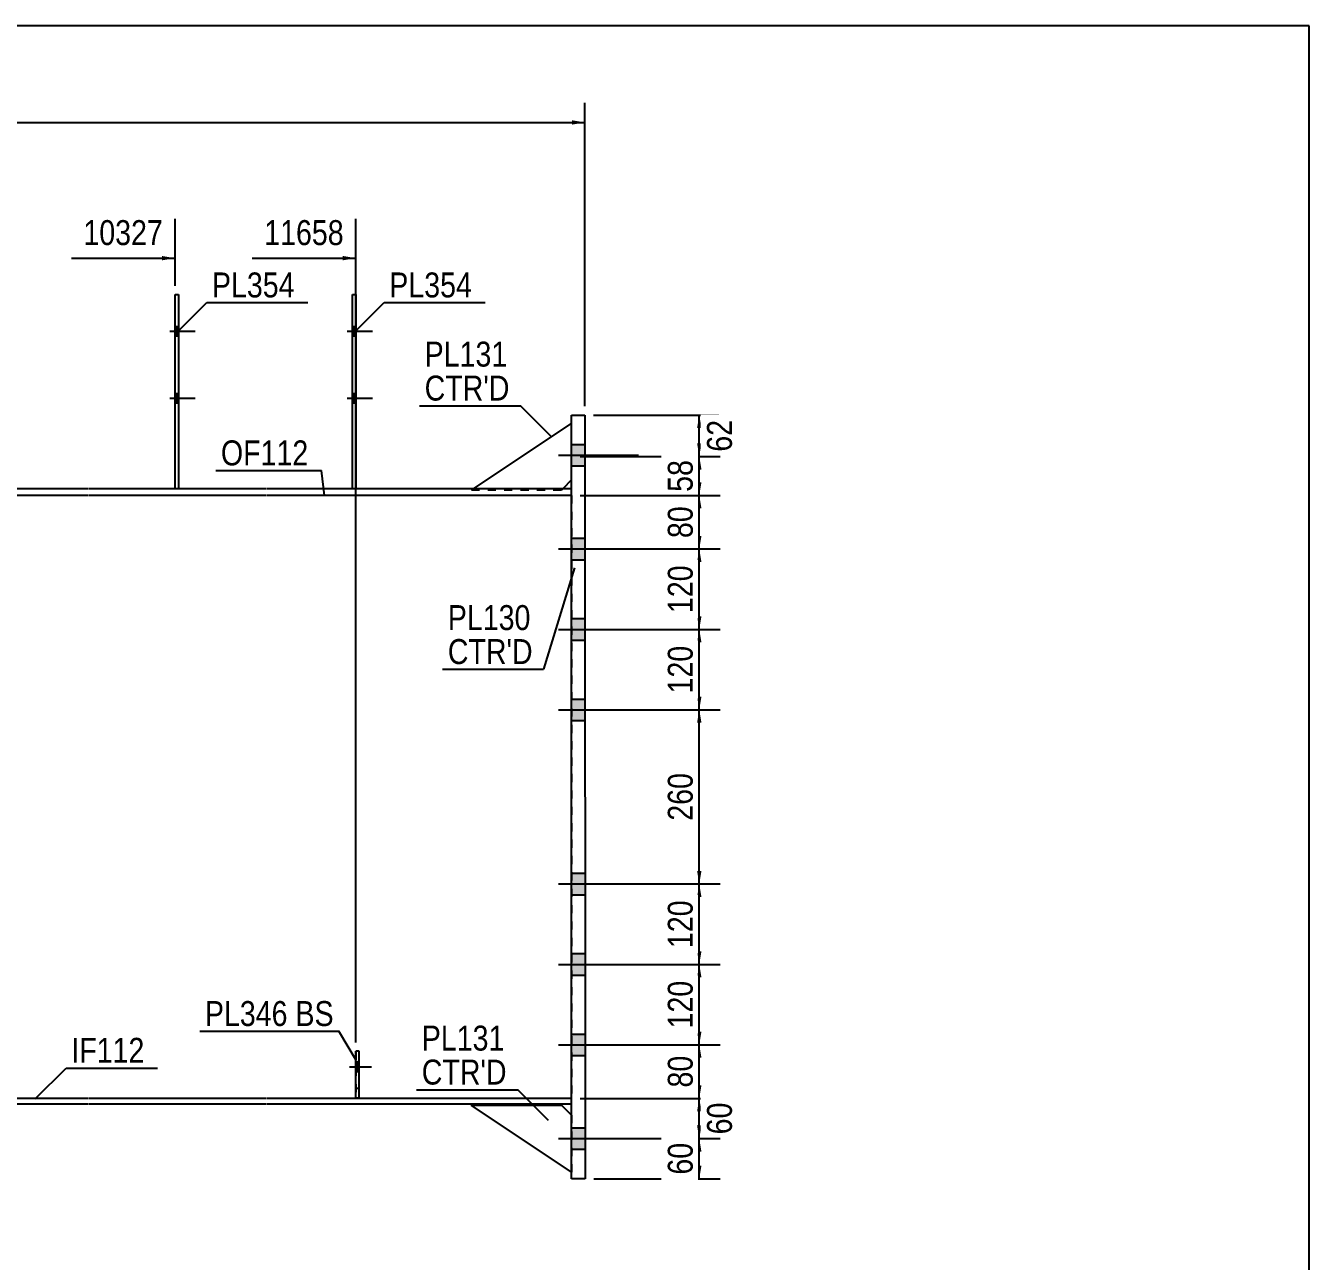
# Model space of a CAD drawing. Header units: millimetres. Extents: x 2 to 405, y 5 to 282.
# Drawn here: x 257.6 to 405, y 140.1 to 282 of the extents above; entities that cross this region are included whole.
import ezdxf

# ---------------------------------------------------------------- set-up
doc = ezdxf.new("R2010")
doc.units = ezdxf.units.MM
doc.linetypes.add('DXK_LINE_DOT1', pattern=[1.8814, 0.9407, -0.9407])
doc.linetypes.add('DXK_LINE_DOT2', pattern=[3.9198, 1.9599, -1.9599])
doc.styles.add('Arial Narrow', font='ARIALN.TTF', dxfattribs={"height": 0.2})

# ---------------------------------------------------------------- blocks, each defined once
blk = doc.blocks.new('Unknown-623472584-1210')
at = {"color": 5, "linetype": 'Continuous'}
for p, q in [((405, 282), (5, 282)), ((405, 5), (405, 282))]:
    blk.add_line(p, q, dxfattribs=at)
blk = doc.blocks.new('Part-623472584-1541 - 1517')
at = {"color": 2, "linetype": 'Continuous'}
for p, q in [((264.82, 228.84), (252.6, 228.84)), ((252.6, 228.07), (252.6, 228.84)), ((285.19, 228.84), (264.92, 228.84)), ((320.3, 228.84), (285.29, 228.84)), ((264.82, 228.07), (252.6, 228.07)), ((285.19, 228.07), (264.92, 228.07)), ((320.3, 228.07), (285.29, 228.07))]:
    blk.add_line(p, q, dxfattribs=at)
at = {"color": 7, "linetype": 'DXK_LINE_DOT1'}
blk.add_line((320.3, 228.07), (320.3, 228.84), dxfattribs=at)
blk = doc.blocks.new('Part-623472584-1612 - 1517')
at = {"color": 2, "linetype": 'Continuous'}
for p, q in [((252.6, 158.84), (252.6, 158.23)), ((264.82, 158.84), (252.6, 158.84)), ((252.6, 158.23), (264.82, 158.23)), ((285.19, 158.84), (264.92, 158.84)), ((264.92, 158.23), (285.19, 158.23)), ((320.3, 158.84), (285.29, 158.84)), ((285.29, 158.23), (320.3, 158.23))]:
    blk.add_line(p, q, dxfattribs=at)
at = {"color": 7, "linetype": 'DXK_LINE_DOT1'}
blk.add_line((320.3, 158.23), (320.3, 158.84), dxfattribs=at)
blk = doc.blocks.new('Part-623472584-1774 - 1517')
at = {"color": 2, "linetype": 'Continuous'}
for p, q in [((274.77, 228.84), (274.77, 251.15)), ((274.77, 251.15), (275.16, 251.15)), ((275.16, 251.15), (275.16, 228.84))]:
    blk.add_line(p, q, dxfattribs=at)
at = {"color": 7, "linetype": 'DXK_LINE_DOT1'}
blk.add_line((275.16, 228.84), (274.77, 228.84), dxfattribs=at)
blk = doc.blocks.new('Bolt-623472584-1649 - 1517')
at = {"linetype": 'Continuous'}
for points in [[(275.16, 246.38), (275.16, 247.46), (274.77, 247.46), (274.77, 246.38)], [(275.16, 246.38), (275.16, 247.46), (274.77, 247.46), (274.77, 246.38)], [(275.16, 238.69), (275.16, 239.77), (274.77, 239.77), (274.77, 238.69)], [(275.16, 238.69), (275.16, 239.77), (274.77, 239.77), (274.77, 238.69)]]:
    blk.add_hatch(color=3, dxfattribs=at).paths.add_polyline_path(points)
at = {"color": 3, "linetype": 'Continuous'}
for p, q in [((274.16, 246.92), (277.08, 246.92)), ((274.16, 246.92), (277.08, 246.92)), ((274.77, 247.46), (275.16, 247.46)), ((274.77, 247.46), (275.16, 247.46)), ((274.77, 246.38), (275.16, 246.38)), ((274.77, 246.38), (275.16, 246.38)), ((274.16, 239.23), (277.08, 239.23)), ((274.16, 239.23), (277.08, 239.23)), ((274.77, 239.77), (275.16, 239.77)), ((274.77, 239.77), (275.16, 239.77)), ((274.77, 238.69), (275.16, 238.69)), ((274.77, 238.69), (275.16, 238.69))]:
    blk.add_line(p, q, dxfattribs=at)
blk = doc.blocks.new('Bolt-623472584-1660 - 1517')
at = {"color": 3, "linetype": 'DXK_LINE_DOT2'}
for p, q in [((294.79, 162.48), (297.33, 162.48)), ((295.52, 163.02), (295.91, 163.02)), ((295.52, 161.94), (295.91, 161.94))]:
    blk.add_line(p, q, dxfattribs=at)
blk = doc.blocks.new('Bolt-623472584-1661 - 1517')
at = {"linetype": 'Continuous'}
blk.add_hatch(color=3, dxfattribs=at).paths.add_polyline_path([(295.91, 161.94), (295.91, 163.02), (295.52, 163.02), (295.52, 161.94)])
at = {"color": 3, "linetype": 'Continuous'}
for p, q in [((294.79, 162.48), (297.33, 162.48)), ((295.52, 163.02), (295.91, 163.02)), ((295.52, 161.94), (295.91, 161.94))]:
    blk.add_line(p, q, dxfattribs=at)
blk = doc.blocks.new('Bolt-623472584-1662 - 1517')
at = {"linetype": 'Continuous'}
for points in [[(295.52, 246.38), (295.52, 247.46), (295.14, 247.46), (295.14, 246.38)], [(295.52, 246.38), (295.52, 247.46), (295.14, 247.46), (295.14, 246.38)], [(295.52, 238.69), (295.52, 239.77), (295.14, 239.77), (295.14, 238.69)], [(295.52, 238.69), (295.52, 239.77), (295.14, 239.77), (295.14, 238.69)]]:
    blk.add_hatch(color=3, dxfattribs=at).paths.add_polyline_path(points)
at = {"color": 3, "linetype": 'Continuous'}
for p, q in [((294.52, 246.92), (297.45, 246.92)), ((294.52, 246.92), (297.45, 246.92)), ((295.14, 247.46), (295.52, 247.46)), ((295.14, 247.46), (295.52, 247.46)), ((295.14, 246.38), (295.52, 246.38)), ((295.14, 246.38), (295.52, 246.38)), ((294.52, 239.23), (297.45, 239.23)), ((294.52, 239.23), (297.45, 239.23)), ((295.14, 239.77), (295.52, 239.77)), ((295.14, 239.77), (295.52, 239.77)), ((295.14, 238.69), (295.52, 238.69)), ((295.14, 238.69), (295.52, 238.69))]:
    blk.add_line(p, q, dxfattribs=at)
blk = doc.blocks.new('Bolt-623472584-1663 - 1517')
at = {"linetype": 'Continuous'}
for points in [[(320.3, 233.92), (320.3, 231.46), (321.83, 231.46), (321.83, 233.92)], [(320.3, 233.92), (320.3, 231.46), (321.83, 231.46), (321.83, 233.92)], [(320.3, 223.15), (320.3, 220.69), (321.83, 220.69), (321.83, 223.15)], [(320.3, 223.15), (320.3, 220.69), (321.83, 220.69), (321.83, 223.15)], [(320.3, 213.92), (320.3, 211.46), (321.83, 211.46), (321.83, 213.92)], [(320.3, 213.92), (320.3, 211.46), (321.83, 211.46), (321.83, 213.92)], [(320.3, 204.69), (320.3, 202.23), (321.83, 202.23), (321.83, 204.69)], [(320.3, 204.69), (320.3, 202.23), (321.83, 202.23), (321.83, 204.69)], [(320.3, 184.69), (320.3, 182.23), (321.83, 182.23), (321.83, 184.69)], [(320.3, 184.69), (320.3, 182.23), (321.83, 182.23), (321.83, 184.69)], [(320.3, 175.46), (320.3, 173), (321.83, 173), (321.83, 175.46)], [(320.3, 175.46), (320.3, 173), (321.83, 173), (321.83, 175.46)], [(320.3, 166.23), (320.3, 163.77), (321.83, 163.77), (321.83, 166.23)], [(320.3, 166.23), (320.3, 163.77), (321.83, 163.77), (321.83, 166.23)], [(320.3, 155.46), (320.3, 153), (321.83, 153), (321.83, 155.46)], [(320.3, 155.46), (320.3, 153), (321.83, 153), (321.83, 155.46)]]:
    blk.add_hatch(color=3, dxfattribs=at).paths.add_polyline_path(points)
at = {"color": 3, "linetype": 'Continuous'}
for p, q in [((320.3, 233.92), (321.83, 233.92)), ((320.3, 233.92), (321.83, 233.92)), ((318.78, 232.69), (327.99, 232.69)), ((318.78, 232.69), (327.99, 232.69)), ((320.3, 231.46), (321.83, 231.46)), ((320.3, 231.46), (321.83, 231.46)), ((320.3, 223.15), (321.83, 223.15)), ((320.3, 223.15), (321.83, 223.15)), ((318.78, 221.92), (327.99, 221.92)), ((318.78, 221.92), (327.99, 221.92)), ((320.3, 220.69), (321.83, 220.69)), ((320.3, 220.69), (321.83, 220.69)), ((320.3, 213.92), (321.83, 213.92)), ((320.3, 213.92), (321.83, 213.92)), ((318.78, 212.69), (327.99, 212.69)), ((318.78, 212.69), (327.99, 212.69)), ((320.3, 211.46), (321.83, 211.46)), ((320.3, 211.46), (321.83, 211.46)), ((318.78, 203.46), (327.99, 203.46)), ((318.78, 203.46), (327.99, 203.46)), ((320.3, 204.69), (321.83, 204.69)), ((320.3, 204.69), (321.83, 204.69)), ((320.3, 202.23), (321.83, 202.23)), ((320.3, 202.23), (321.83, 202.23)), ((320.3, 184.69), (321.83, 184.69)), ((320.3, 184.69), (321.83, 184.69)), ((318.78, 183.46), (327.99, 183.46)), ((318.78, 183.46), (327.99, 183.46)), ((320.3, 182.23), (321.83, 182.23)), ((320.3, 182.23), (321.83, 182.23)), ((320.3, 175.46), (321.83, 175.46)), ((320.3, 175.46), (321.83, 175.46)), ((318.78, 174.23), (327.99, 174.23)), ((318.78, 174.23), (327.99, 174.23)), ((320.3, 173), (321.83, 173)), ((320.3, 173), (321.83, 173)), ((320.3, 166.23), (321.83, 166.23)), ((320.3, 166.23), (321.83, 166.23)), ((318.78, 165), (327.99, 165)), ((318.78, 165), (327.99, 165)), ((320.3, 163.77), (321.83, 163.77)), ((320.3, 163.77), (321.83, 163.77)), ((320.3, 155.46), (321.83, 155.46)), ((320.3, 155.46), (321.83, 155.46)), ((318.78, 154.23), (327.99, 154.23)), ((318.78, 154.23), (327.99, 154.23)), ((320.3, 153), (321.83, 153)), ((320.3, 153), (321.83, 153))]:
    blk.add_line(p, q, dxfattribs=at)
blk = doc.blocks.new('Part-623472584-1671 - 1517')
at = {"color": 2, "linetype": 'Continuous'}
blk.add_line((168.34, 228.07), (168.34, 158.84), dxfattribs=at)
at = {"color": 7, "linetype": 'DXK_LINE_DOT1'}
for p, q in [((222.9, 228.07), (168.34, 228.07)), ((243.27, 228.07), (223, 228.07)), ((264.82, 228.07), (243.37, 228.07)), ((285.19, 228.07), (264.92, 228.07)), ((320.3, 228.07), (285.29, 228.07)), ((320.3, 228.07), (320.3, 158.84)), ((222.9, 158.84), (168.34, 158.84)), ((243.27, 158.84), (223, 158.84)), ((264.82, 158.84), (243.37, 158.84)), ((285.19, 158.84), (264.92, 158.84)), ((320.3, 158.84), (285.29, 158.84))]:
    blk.add_line(p, q, dxfattribs=at)
blk = doc.blocks.new('Part-623472584-1829 - 1517')
at = {"color": 7, "linetype": 'DXK_LINE_DOT1'}
for p, q in [((295.52, 164.25), (295.52, 158.87)), ((295.91, 164.25), (295.52, 164.25)), ((295.91, 158.87), (295.91, 164.25)), ((295.52, 160.02), (295.91, 160.02)), ((295.52, 158.87), (295.91, 158.87))]:
    blk.add_line(p, q, dxfattribs=at)
blk = doc.blocks.new('Part-623472584-1834 - 1517')
at = {"color": 2, "linetype": 'Continuous'}
for p, q in [((295.52, 158.87), (295.52, 164.25)), ((295.91, 164.25), (295.52, 164.25)), ((295.91, 158.87), (295.91, 164.25)), ((295.91, 158.87), (295.52, 158.87))]:
    blk.add_line(p, q, dxfattribs=at)
blk = doc.blocks.new('Part-623472584-1839 - 1517')
at = {"color": 2, "linetype": 'Continuous'}
for p, q in [((295.14, 228.84), (295.14, 251.15)), ((295.14, 251.15), (295.52, 251.15)), ((295.52, 251.15), (295.52, 228.84))]:
    blk.add_line(p, q, dxfattribs=at)
at = {"color": 7, "linetype": 'DXK_LINE_DOT1'}
blk.add_line((295.52, 228.84), (295.14, 228.84), dxfattribs=at)
blk = doc.blocks.new('Part-623472584-1919 - 1517')
at = {"color": 2, "linetype": 'Continuous'}
for p, q in [((320.3, 236.38), (308.99, 228.84)), ((320.3, 229.84), (319.3, 228.84))]:
    blk.add_line(p, q, dxfattribs=at)
at = {"color": 7, "linetype": 'DXK_LINE_DOT1'}
for p, q in [((320.3, 229.84), (320.3, 236.38)), ((308.99, 228.84), (308.76, 228.69)), ((319.14, 228.69), (308.76, 228.69)), ((319.3, 228.84), (319.14, 228.69))]:
    blk.add_line(p, q, dxfattribs=at)
blk = doc.blocks.new('Part-623472584-1924 - 1517')
at = {"color": 2, "linetype": 'Continuous'}
for p, q in [((320.3, 150.38), (308.76, 158.07)), ((308.76, 158.07), (319.14, 158.07)), ((319.14, 158.07), (320.3, 156.92))]:
    blk.add_line(p, q, dxfattribs=at)
at = {"color": 7, "linetype": 'DXK_LINE_DOT1'}
blk.add_line((320.3, 156.92), (320.3, 150.38), dxfattribs=at)
blk = doc.blocks.new('Part-623472584-1953 - 1517')
at = {"color": 2, "linetype": 'Continuous'}
for p, q in [((320.3, 149.61), (320.3, 237.3)), ((320.3, 237.3), (321.83, 237.3)), ((321.83, 237.3), (321.84, 149.61)), ((321.84, 149.61), (320.3, 149.61))]:
    blk.add_line(p, q, dxfattribs=at)
blk = doc.blocks.new('StraightDimension-623472584-3562 - 1517')
at = {"linetype": 'Continuous'}
for points in [[(334.71, 181.96), (334.96, 183.46), (335.21, 181.96)], [(335.21, 175.73), (334.96, 174.23), (334.71, 175.73)]]:
    blk.add_hatch(color=7, dxfattribs=at).paths.add_polyline_path(points)
at = {"color": 7, "linetype": 'Continuous'}
for p, q in [((321.3, 183.46), (337.36, 183.46)), ((334.96, 174.23), (334.96, 183.46)), ((321.3, 174.23), (337.36, 174.23))]:
    blk.add_line(p, q, dxfattribs=at)
at = {"color": 0}
blk.add_wipeout([(334.81, 182.19), (330.61, 182.19), (330.61, 175.5), (334.81, 175.5)], dxfattribs=at)
at = {"color": 3, "style": 'Arial Narrow'}
blk.add_text('120', height=2.863, rotation=90.0002, dxfattribs=at).set_placement((334.21, 176.1))
blk = doc.blocks.new('StraightDimension-623472584-6032 - 1517')
at = {"linetype": 'Continuous'}
blk.add_hatch(color=7, dxfattribs=at).paths.add_polyline_path([(273.27, 255.56), (274.77, 255.31), (273.27, 255.06)])
at = {"color": 7, "linetype": 'Continuous'}
for p, q in [((274.77, 252.15), (274.77, 259.81)), ((262.88, 255.31), (274.77, 255.31))]:
    blk.add_line(p, q, dxfattribs=at)
at = {"color": 0}
blk.add_wipeout([(274, 256.21), (274, 260.41), (263.65, 260.41), (263.65, 256.21)], dxfattribs=at)
at = {"color": 3, "style": 'Arial Narrow'}
blk.add_text('10327', height=2.863, dxfattribs=at).set_placement((264.25, 256.81))
blk = doc.blocks.new('StraightDimension-623472584-3563 - 1517')
at = {"linetype": 'Continuous'}
for points in [[(334.71, 172.73), (334.96, 174.23), (335.21, 172.73)], [(335.21, 166.5), (334.96, 165), (334.71, 166.5)]]:
    blk.add_hatch(color=7, dxfattribs=at).paths.add_polyline_path(points)
at = {"color": 7, "linetype": 'Continuous'}
for p, q in [((321.3, 174.23), (337.36, 174.23)), ((334.96, 165), (334.96, 174.23)), ((321.3, 165), (337.36, 165))]:
    blk.add_line(p, q, dxfattribs=at)
at = {"color": 0}
blk.add_wipeout([(334.81, 172.96), (330.61, 172.96), (330.61, 166.27), (334.81, 166.27)], dxfattribs=at)
at = {"color": 3, "style": 'Arial Narrow'}
blk.add_text('120', height=2.863, rotation=90.0002, dxfattribs=at).set_placement((334.21, 166.87))
blk = doc.blocks.new('StraightDimension-623472584-2237 - 1517')
at = {"linetype": 'Continuous'}
blk.add_hatch(color=7, dxfattribs=at).paths.add_polyline_path([(320.33, 271.14), (321.83, 270.89), (320.33, 270.64)])
at = {"color": 7, "linetype": 'Continuous'}
for p, q in [((321.83, 238.3), (321.83, 273.14)), ((36.28, 270.89), (321.83, 270.89))]:
    blk.add_line(p, q, dxfattribs=at)
blk = doc.blocks.new('StraightDimension-623472584-3556 - 1517')
at = {"linetype": 'Continuous'}
for points in [[(334.71, 235.8), (334.96, 237.3), (335.21, 235.8)], [(335.21, 234.04), (334.96, 232.54), (334.71, 234.04)]]:
    blk.add_hatch(color=7, dxfattribs=at).paths.add_polyline_path(points)
at = {"color": 7, "linetype": 'Continuous'}
for p, q in [((322.83, 237.3), (337.21, 237.3)), ((334.96, 232.54), (334.96, 237.3)), ((321.3, 232.54), (337.21, 232.54))]:
    blk.add_line(p, q, dxfattribs=at)
at = {"color": 0}
blk.add_wipeout([(339.31, 237.35), (335.11, 237.35), (335.11, 232.49), (339.31, 232.49)], dxfattribs=at)
at = {"color": 3, "style": 'Arial Narrow'}
blk.add_text('62', height=2.863, rotation=90.0002, dxfattribs=at).set_placement((338.71, 233.09))
blk = doc.blocks.new('StraightDimension-623472584-3557 - 1517')
at = {"linetype": 'Continuous'}
for points in [[(334.71, 231.04), (334.96, 232.54), (335.21, 231.04)], [(335.21, 229.57), (334.96, 228.07), (334.71, 229.57)]]:
    blk.add_hatch(color=7, dxfattribs=at).paths.add_polyline_path(points)
at = {"color": 7, "linetype": 'Continuous'}
for p, q in [((321.3, 232.54), (337.36, 232.54)), ((334.96, 228.07), (334.96, 232.54)), ((321.3, 228.07), (337.36, 228.07))]:
    blk.add_line(p, q, dxfattribs=at)
at = {"color": 0}
blk.add_wipeout([(334.81, 232.73), (330.61, 232.73), (330.61, 227.88), (334.81, 227.88)], dxfattribs=at)
at = {"color": 3, "style": 'Arial Narrow'}
blk.add_text('58', height=2.863, rotation=90.0002, dxfattribs=at).set_placement((334.21, 228.48))
blk = doc.blocks.new('StraightDimension-623472584-3558 - 1517')
at = {"linetype": 'Continuous'}
for points in [[(334.71, 226.57), (334.96, 228.07), (335.21, 226.57)], [(335.21, 223.42), (334.96, 221.92), (334.71, 223.42)]]:
    blk.add_hatch(color=7, dxfattribs=at).paths.add_polyline_path(points)
at = {"color": 7, "linetype": 'Continuous'}
for p, q in [((321.3, 228.07), (337.36, 228.07)), ((334.96, 221.92), (334.96, 228.07)), ((321.3, 221.92), (337.36, 221.92))]:
    blk.add_line(p, q, dxfattribs=at)
at = {"color": 0}
blk.add_wipeout([(334.81, 227.43), (330.61, 227.43), (330.61, 222.57), (334.81, 222.57)], dxfattribs=at)
at = {"color": 3, "style": 'Arial Narrow'}
blk.add_text('80', height=2.863, rotation=90.0002, dxfattribs=at).set_placement((334.21, 223.17))
blk = doc.blocks.new('StraightDimension-623472584-3559 - 1517')
at = {"linetype": 'Continuous'}
for points in [[(334.71, 220.42), (334.96, 221.92), (335.21, 220.42)], [(335.21, 214.19), (334.96, 212.69), (334.71, 214.19)]]:
    blk.add_hatch(color=7, dxfattribs=at).paths.add_polyline_path(points)
at = {"color": 7, "linetype": 'Continuous'}
for p, q in [((321.3, 221.92), (337.36, 221.92)), ((334.96, 212.69), (334.96, 221.92)), ((321.3, 212.69), (337.36, 212.69))]:
    blk.add_line(p, q, dxfattribs=at)
at = {"color": 0}
blk.add_wipeout([(334.81, 220.65), (330.61, 220.65), (330.61, 213.96), (334.81, 213.96)], dxfattribs=at)
at = {"color": 3, "style": 'Arial Narrow'}
blk.add_text('120', height=2.863, rotation=90.0002, dxfattribs=at).set_placement((334.21, 214.56))
blk = doc.blocks.new('StraightDimension-623472584-3560 - 1517')
at = {"linetype": 'Continuous'}
for points in [[(334.71, 211.19), (334.96, 212.69), (335.21, 211.19)], [(335.21, 204.96), (334.96, 203.46), (334.71, 204.96)]]:
    blk.add_hatch(color=7, dxfattribs=at).paths.add_polyline_path(points)
at = {"color": 7, "linetype": 'Continuous'}
for p, q in [((321.3, 212.69), (337.36, 212.69)), ((334.96, 203.46), (334.96, 212.69)), ((321.3, 203.46), (337.36, 203.46))]:
    blk.add_line(p, q, dxfattribs=at)
at = {"color": 0}
blk.add_wipeout([(334.81, 211.42), (330.61, 211.42), (330.61, 204.73), (334.81, 204.73)], dxfattribs=at)
at = {"color": 3, "style": 'Arial Narrow'}
blk.add_text('120', height=2.863, rotation=90.0002, dxfattribs=at).set_placement((334.21, 205.33))
blk = doc.blocks.new('StraightDimension-623472584-3561 - 1517')
at = {"linetype": 'Continuous'}
for points in [[(334.71, 201.96), (334.96, 203.46), (335.21, 201.96)], [(335.21, 184.96), (334.96, 183.46), (334.71, 184.96)]]:
    blk.add_hatch(color=7, dxfattribs=at).paths.add_polyline_path(points)
at = {"color": 7, "linetype": 'Continuous'}
for p, q in [((321.3, 203.46), (337.36, 203.46)), ((334.96, 183.46), (334.96, 203.46)), ((321.3, 183.46), (337.36, 183.46))]:
    blk.add_line(p, q, dxfattribs=at)
at = {"color": 0}
blk.add_wipeout([(334.81, 196.8), (330.61, 196.8), (330.61, 190.12), (334.81, 190.12)], dxfattribs=at)
at = {"color": 3, "style": 'Arial Narrow'}
blk.add_text('260', height=2.863, rotation=90.0002, dxfattribs=at).set_placement((334.21, 190.72))
blk = doc.blocks.new('StraightDimension-623472584-3564 - 1517')
at = {"linetype": 'Continuous'}
for points in [[(334.71, 163.5), (334.96, 165), (335.21, 163.5)], [(335.21, 160.34), (334.96, 158.84), (334.71, 160.34)]]:
    blk.add_hatch(color=7, dxfattribs=at).paths.add_polyline_path(points)
at = {"color": 7, "linetype": 'Continuous'}
for p, q in [((321.3, 165), (337.36, 165)), ((334.96, 158.84), (334.96, 165)), ((321.3, 158.84), (337.36, 158.84))]:
    blk.add_line(p, q, dxfattribs=at)
at = {"color": 0}
blk.add_wipeout([(334.81, 164.35), (330.61, 164.35), (330.61, 159.49), (334.81, 159.49)], dxfattribs=at)
at = {"color": 3, "style": 'Arial Narrow'}
blk.add_text('80', height=2.863, rotation=90.0002, dxfattribs=at).set_placement((334.21, 160.09))
blk = doc.blocks.new('StraightDimension-623472584-3565 - 1517')
at = {"linetype": 'Continuous'}
for points in [[(334.71, 157.34), (334.96, 158.84), (335.21, 157.34)], [(335.21, 155.73), (334.96, 154.23), (334.71, 155.73)]]:
    blk.add_hatch(color=7, dxfattribs=at).paths.add_polyline_path(points)
at = {"color": 7, "linetype": 'Continuous'}
for p, q in [((321.3, 158.84), (337.21, 158.84)), ((334.96, 154.23), (334.96, 158.84)), ((321.3, 154.23), (337.21, 154.23))]:
    blk.add_line(p, q, dxfattribs=at)
at = {"color": 0}
blk.add_wipeout([(339.31, 158.96), (335.11, 158.96), (335.11, 154.11), (339.31, 154.11)], dxfattribs=at)
at = {"color": 3, "style": 'Arial Narrow'}
blk.add_text('60', height=2.863, rotation=90.0002, dxfattribs=at).set_placement((338.71, 154.71))
blk = doc.blocks.new('StraightDimension-623472584-3566 - 1517')
at = {"linetype": 'Continuous'}
for points in [[(334.71, 152.73), (334.96, 154.23), (335.21, 152.73)], [(335.21, 151.11), (334.96, 149.61), (334.71, 151.11)]]:
    blk.add_hatch(color=7, dxfattribs=at).paths.add_polyline_path(points)
at = {"color": 7, "linetype": 'Continuous'}
for p, q in [((321.3, 154.23), (337.36, 154.23)), ((334.96, 149.61), (334.96, 154.23)), ((322.84, 149.61), (337.36, 149.61))]:
    blk.add_line(p, q, dxfattribs=at)
at = {"color": 0}
blk.add_wipeout([(334.81, 154.35), (330.61, 154.35), (330.61, 149.49), (334.81, 149.49)], dxfattribs=at)
at = {"color": 3, "style": 'Arial Narrow'}
blk.add_text('60', height=2.863, rotation=90.0002, dxfattribs=at).set_placement((334.21, 150.09))
blk = doc.blocks.new('StraightDimension-623472584-6031 - 1517')
at = {"linetype": 'Continuous'}
blk.add_hatch(color=7, dxfattribs=at).paths.add_polyline_path([(294.02, 255.56), (295.52, 255.31), (294.02, 255.06)])
at = {"color": 7, "linetype": 'Continuous'}
for p, q in [((295.52, 165.25), (295.52, 259.81)), ((283.63, 255.31), (295.52, 255.31))]:
    blk.add_line(p, q, dxfattribs=at)
at = {"color": 0}
blk.add_wipeout([(294.75, 256.21), (294.75, 260.41), (284.41, 260.41), (284.41, 256.21)], dxfattribs=at)
at = {"color": 3, "style": 'Arial Narrow'}
blk.add_text('11658', height=2.863, dxfattribs=at).set_placement((285.01, 256.81))
blk = doc.blocks.new('Mark-623472584-1537 - 1517')
at = {"color": 7, "linetype": 'Continuous'}
blk.add_line((291.94, 228.07), (291.59, 230.92), dxfattribs=at)
at = {"color": 0}
blk.add_wipeout([(290.09, 231.52), (290.09, 234.52), (280.04, 234.52), (280.04, 231.52)], dxfattribs=at)
blk.add_wipeout([(290.09, 231.52), (290.09, 234.52), (280.04, 234.52), (280.04, 231.52)], dxfattribs=at)
at = {"color": 7, "linetype": 'Continuous'}
blk.add_line((279.44, 230.92), (291.59, 230.92), dxfattribs=at)
at = {"color": 3, "style": 'Arial Narrow'}
blk.add_text('OF112', height=2.863, dxfattribs=at).set_placement((280.04, 231.52))
blk = doc.blocks.new('Mark-623472584-1608 - 1517')
at = {"color": 0}
blk.add_wipeout([(271.27, 162.93), (271.27, 165.93), (262.86, 165.93), (262.86, 162.93)], dxfattribs=at)
blk.add_wipeout([(271.27, 162.93), (271.27, 165.93), (262.86, 165.93), (262.86, 162.93)], dxfattribs=at)
at = {"color": 7, "linetype": 'Continuous'}
for p, q in [((258.73, 158.79), (262.26, 162.33)), ((262.26, 162.33), (272.77, 162.33))]:
    blk.add_line(p, q, dxfattribs=at)
at = {"color": 3, "style": 'Arial Narrow'}
blk.add_text('IF112', height=2.863, dxfattribs=at).set_placement((262.86, 162.93))
blk = doc.blocks.new('Mark-623472584-1770 - 1517')
at = {"color": 0}
blk.add_wipeout([(288.51, 250.8), (288.51, 253.8), (279.01, 253.8), (279.01, 250.8)], dxfattribs=at)
blk.add_wipeout([(288.51, 250.8), (288.51, 253.8), (279.01, 253.8), (279.01, 250.8)], dxfattribs=at)
at = {"color": 7, "linetype": 'Continuous'}
for p, q in [((274.87, 246.67), (278.41, 250.2)), ((278.41, 250.2), (290.01, 250.2))]:
    blk.add_line(p, q, dxfattribs=at)
at = {"color": 3, "style": 'Arial Narrow'}
blk.add_text('PL354', height=2.863, dxfattribs=at).set_placement((279.01, 250.8))
blk = doc.blocks.new('Mark-623472584-1835 - 1517')
at = {"color": 0}
blk.add_wipeout([(308.88, 250.8), (308.88, 253.8), (299.37, 253.8), (299.37, 250.8)], dxfattribs=at)
blk.add_wipeout([(308.88, 250.8), (308.88, 253.8), (299.37, 253.8), (299.37, 250.8)], dxfattribs=at)
at = {"color": 7, "linetype": 'Continuous'}
for p, q in [((295.24, 246.67), (298.77, 250.2)), ((298.77, 250.2), (310.38, 250.2))]:
    blk.add_line(p, q, dxfattribs=at)
at = {"color": 3, "style": 'Arial Narrow'}
blk.add_text('PL354', height=2.863, dxfattribs=at).set_placement((299.37, 250.8))
blk = doc.blocks.new('Mark-623472584-1915 - 1517')
at = {"color": 7, "linetype": 'Continuous'}
blk.add_line((317.97, 234.82), (314.43, 238.36), dxfattribs=at)
at = {"color": 0}
for points in [[(312.93, 242.86), (312.93, 245.86), (303.43, 245.86), (303.43, 242.86)], [(313.18, 238.96), (313.18, 241.96), (303.43, 241.96), (303.43, 238.96)]]:
    blk.add_wipeout(points, dxfattribs=at)
for points in [[(312.93, 242.86), (312.93, 245.86), (303.43, 245.86), (303.43, 242.86)], [(313.18, 238.96), (313.18, 241.96), (303.43, 241.96), (303.43, 238.96)]]:
    blk.add_wipeout(points, dxfattribs=at)
at = {"color": 7, "linetype": 'Continuous'}
blk.add_line((302.83, 238.36), (314.43, 238.36), dxfattribs=at)
at = {"color": 3, "style": 'Arial Narrow'}
blk.add_text('PL131', height=2.863, dxfattribs=at).set_placement((303.43, 242.86))
at = {"color": 1, "style": 'Arial Narrow'}
blk.add_text("CTR'D", height=2.863, dxfattribs=at).set_placement((303.43, 238.96))
blk = doc.blocks.new('Mark-623472584-1920 - 1517')
at = {"color": 7, "linetype": 'Continuous'}
blk.add_line((317.64, 156.3), (314.11, 159.83), dxfattribs=at)
at = {"color": 0}
for points in [[(312.61, 164.33), (312.61, 167.33), (303.1, 167.33), (303.1, 164.33)], [(312.86, 160.43), (312.86, 163.43), (303.1, 163.43), (303.1, 160.43)]]:
    blk.add_wipeout(points, dxfattribs=at)
for points in [[(312.61, 164.33), (312.61, 167.33), (303.1, 167.33), (303.1, 164.33)], [(312.86, 160.43), (312.86, 163.43), (303.1, 163.43), (303.1, 160.43)]]:
    blk.add_wipeout(points, dxfattribs=at)
at = {"color": 7, "linetype": 'Continuous'}
blk.add_line((302.5, 159.83), (314.11, 159.83), dxfattribs=at)
at = {"color": 3, "style": 'Arial Narrow'}
blk.add_text('PL131', height=2.863, dxfattribs=at).set_placement((303.1, 164.33))
at = {"color": 1, "style": 'Arial Narrow'}
blk.add_text("CTR'D", height=2.863, dxfattribs=at).set_placement((303.1, 160.43))
blk = doc.blocks.new('Mark-623472584-1949 - 1517')
at = {"color": 7, "linetype": 'Continuous'}
blk.add_line((320.63, 219.74), (317.09, 208.11), dxfattribs=at)
at = {"color": 0}
for points in [[(315.59, 212.61), (315.59, 215.61), (306.09, 215.61), (306.09, 212.61)], [(315.84, 208.71), (315.84, 211.71), (306.09, 211.71), (306.09, 208.71)]]:
    blk.add_wipeout(points, dxfattribs=at)
for points in [[(315.59, 212.61), (315.59, 215.61), (306.09, 215.61), (306.09, 212.61)], [(315.84, 208.71), (315.84, 211.71), (306.09, 211.71), (306.09, 208.71)]]:
    blk.add_wipeout(points, dxfattribs=at)
at = {"color": 7, "linetype": 'Continuous'}
blk.add_line((305.49, 208.11), (317.09, 208.11), dxfattribs=at)
at = {"color": 3, "style": 'Arial Narrow'}
blk.add_text('PL130', height=2.863, dxfattribs=at).set_placement((306.09, 212.61))
at = {"color": 1, "style": 'Arial Narrow'}
blk.add_text("CTR'D", height=2.863, dxfattribs=at).set_placement((306.09, 208.71))
blk = doc.blocks.new('MarkSet-623472584-2445 - 1517')
at = {"color": 0}
for points in [[(287.7, 167.15), (287.7, 170.15), (278.2, 170.15), (278.2, 167.15)], [(292.99, 167.15), (292.99, 170.15), (288.6, 170.15), (288.6, 167.15)]]:
    blk.add_wipeout(points, dxfattribs=at)
for points in [[(287.7, 167.15), (287.7, 170.15), (278.2, 170.15), (278.2, 167.15)], [(292.99, 167.15), (292.99, 170.15), (288.6, 170.15), (288.6, 167.15)]]:
    blk.add_wipeout(points, dxfattribs=at)
at = {"color": 7, "linetype": 'Continuous'}
for p in [(277.6, 166.55), (295.62, 163.15)]:
    blk.add_line(p, (293.59, 166.55), dxfattribs=at)
at = {"color": 3, "style": 'Arial Narrow'}
for s, p in [('PL346', (278.2, 167.15)), ('BS', (288.6, 167.15))]:
    blk.add_text(s, height=2.863, dxfattribs=at).set_placement(p)

msp = doc.modelspace()

# ---------------------------------------------------------------- block references
for name in ['Unknown-623472584-1210', 'Part-623472584-1774 - 1517', 'Part-623472584-1839 - 1517', 'Bolt-623472584-1649 - 1517', 'Bolt-623472584-1662 - 1517', 'Part-623472584-1953 - 1517', 'Part-623472584-1919 - 1517', 'Bolt-623472584-1663 - 1517', 'Part-623472584-1541 - 1517', 'Part-623472584-1671 - 1517', 'Part-623472584-1829 - 1517', 'Part-623472584-1834 - 1517', 'Bolt-623472584-1660 - 1517', 'Bolt-623472584-1661 - 1517', 'Part-623472584-1612 - 1517', 'Part-623472584-1924 - 1517']:
    msp.add_blockref(name, (0, 0))

# ---------------------------------------------------------------- next in the draw order: block references
for name in ['StraightDimension-623472584-6032 - 1517', 'StraightDimension-623472584-3556 - 1517', 'StraightDimension-623472584-3562 - 1517', 'Mark-623472584-1920 - 1517', 'Mark-623472584-1608 - 1517']:
    msp.add_blockref(name, (0, 0))

# ---------------------------------------------------------------- next in the draw order: block references
for name in ['StraightDimension-623472584-2237 - 1517', 'StraightDimension-623472584-3557 - 1517', 'StraightDimension-623472584-3563 - 1517']:
    msp.add_blockref(name, (0, 0))

# ---------------------------------------------------------------- next in the draw order: block references
for name in ['StraightDimension-623472584-6031 - 1517', 'Mark-623472584-1915 - 1517', 'StraightDimension-623472584-3558 - 1517', 'StraightDimension-623472584-3564 - 1517']:
    msp.add_blockref(name, (0, 0))

# ---------------------------------------------------------------- next in the draw order: block references
for name in ['Mark-623472584-1770 - 1517', 'Mark-623472584-1835 - 1517', 'Mark-623472584-1537 - 1517', 'StraightDimension-623472584-3559 - 1517', 'MarkSet-623472584-2445 - 1517', 'StraightDimension-623472584-3565 - 1517']:
    msp.add_blockref(name, (0, 0))

# ---------------------------------------------------------------- next in the draw order: block references
for name in ['StraightDimension-623472584-3560 - 1517', 'StraightDimension-623472584-3566 - 1517']:
    msp.add_blockref(name, (0, 0))

# ---------------------------------------------------------------- next in the draw order: block references
for name in ['Mark-623472584-1949 - 1517', 'StraightDimension-623472584-3561 - 1517']:
    msp.add_blockref(name, (0, 0))

doc.saveas('drawing.dxf')
